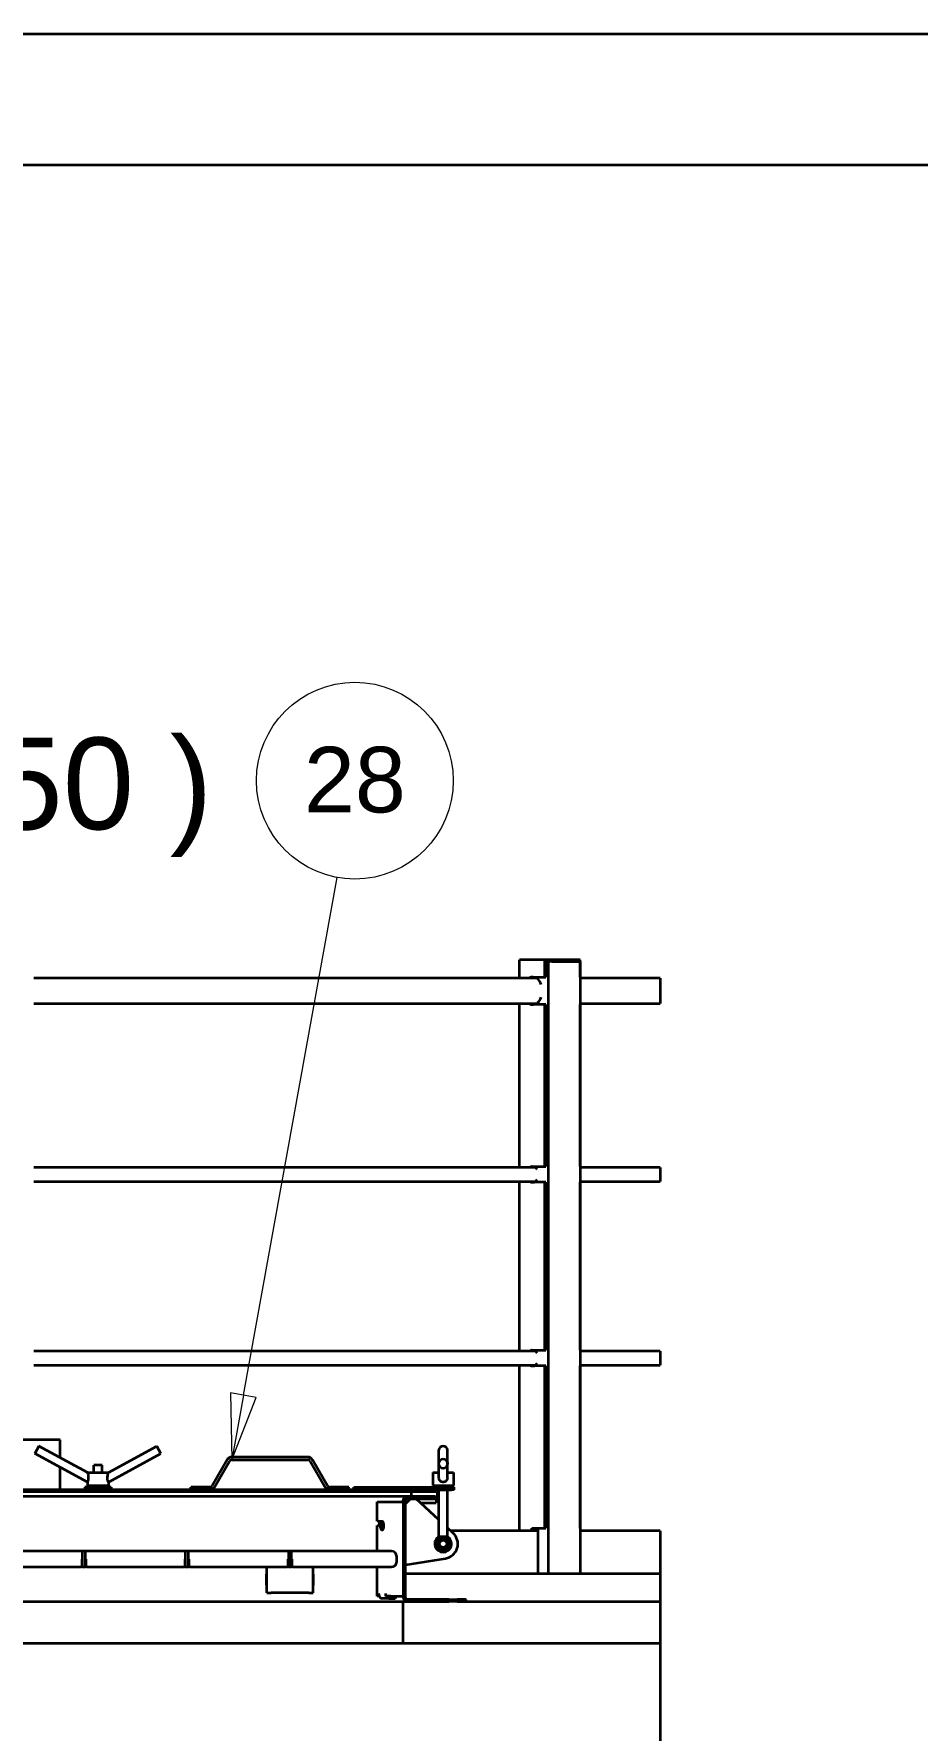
# Model space of a CAD drawing. Header units: millimetres. Extents: x 0 to 42050, y 0 to 29700.
# Drawn here: x 18618 to 20302, y 26467 to 29700 of the extents above; entities that cross this region are included whole.
import ezdxf

# ---------------------------------------------------------------- set-up
doc = ezdxf.new("R2010")
doc.units = ezdxf.units.MM
doc.header["$LTSCALE"] = 50
doc.layers.get('0').update_dxf_attribs({"lineweight": 18})
for name, color, linetype, lineweight in [('Border', 7, 'Continuous', 35), ('Hatch', 7, 'Continuous', 18), ('Symbol', 7, 'Continuous', 18), ('Visible', 7, 'Continuous', 35)]:
    doc.layers.add(name, color=color, linetype=linetype, lineweight=lineweight)
doc.styles.add('Label Text', font='arial.ttf')
doc.styles.add('Note Text', font='arial.ttf')
pattern_1 = [(219.7726, (0, 0), (101.5591, -122.0136), [])]
pattern_2 = [(129.77246, (0, 0), (-122.01384, -101.5588), [])]
pattern_3 = [(249.7727, (0, 0), (148.9596, -54.8871), [])]

# ---------------------------------------------------------------- blocks, each defined once
blk = doc.blocks.new('Borders Bigadan Border')
at = {"layer": 'Border'}
for p, q in [((0, 594), (841, 594)), ((836, 589), (20, 589))]:
    blk.add_line(p, q, dxfattribs=at)
blk = doc.blocks.new('Balloon7')
at = {"layer": 'Symbol'}
for p, q in [((380.354, 542.112), (383.934, 561.849)), ((379.862, 542.201), (379.908, 539.652)), ((380.846, 542.022), (379.862, 542.201)), ((380.354, 542.112), (379.908, 539.652)), ((379.908, 539.652), (380.846, 542.022))]:
    blk.add_line(p, q, dxfattribs=at)
at = {"layer": 'Symbol', "flags": 128}
blk.add_lwpolyline([(379.862, 542.201), (379.908, 539.652), (380.846, 542.022), (379.862, 542.201)], dxfattribs=at)
at = {"layer": 'Symbol'}
blk.add_circle((384.603, 565.537), 3.75, dxfattribs=at)
blk.add_solid([(379.862, 542.201), (379.908, 539.652), (380.846, 542.022), (379.862, 542.201)], dxfattribs=at)
at = {"layer": 'Symbol', "insert": (384.603, 565.558), "char_height": 2.5, "attachment_point": 5, "style": 'Note Text'}
blk.add_mtext('28', dxfattribs=at)

msp = doc.modelspace()

# ---------------------------------------------------------------- hatches: boundary and pattern name
at = {"layer": 'Hatch'}
h = msp.add_hatch(dxfattribs=at)
h.set_pattern_fill('ANSI31', color=256, scale=1270, angle=114.77241, style=0)
h.set_pattern_definition([(159.7724, (0, 0), (-54.8878, -148.95936), [])])
edge = h.paths.add_edge_path()
edge.add_ellipse((19398.44, 26975.17), major_axis=(0, 9.1), ratio=0.8790755, start_angle=0, end_angle=360)
h = msp.add_hatch(dxfattribs=at)
h.set_pattern_fill('ANSI31', color=256, scale=1270, angle=174.77261, style=0)
h.set_pattern_definition(pattern_1)
edge = h.paths.add_edge_path()
edge.add_line((17457.44, 26900.33), (17457.44, 26912.33))
edge.add_line((17457.44, 26912.33), (17457.44, 26919.33))
edge.add_ellipse((17460.44, 26919.33), major_axis=(-3, 0), ratio=1, start_angle=270, end_angle=360, ccw=False)
edge.add_line((17460.44, 26922.33), (17507.44, 26922.33))
edge.add_line((17507.44, 26922.33), (19337.44, 26922.33))
edge.add_line((19337.44, 26922.33), (19384.44, 26922.33))
edge.add_ellipse((19384.44, 26919.33), major_axis=(3, 0), ratio=1, start_angle=0, end_angle=90, ccw=False)
edge.add_line((19387.44, 26919.33), (19387.44, 26912.33))
edge.add_line((19387.44, 26912.33), (19387.44, 26900.33))
edge.add_line((19387.44, 26900.33), (19390.44, 26900.33))
edge.add_line((19390.44, 26900.33), (19390.44, 26919.33))
edge.add_ellipse((19384.44, 26919.33), major_axis=(6, 0), ratio=1, start_angle=0, end_angle=90)
edge.add_line((19384.44, 26925.33), (17460.44, 26925.33))
edge.add_ellipse((17460.44, 26919.33), major_axis=(-6, 0), ratio=1, start_angle=270, end_angle=360)
edge.add_line((17454.44, 26919.33), (17454.44, 26900.33))
edge.add_line((17454.44, 26900.33), (17457.44, 26900.33))
h = msp.add_hatch(dxfattribs=at)
h.set_pattern_fill('ANSI31', color=256, scale=1270, angle=204.77268, style=0)
h.set_pattern_definition(pattern_3)
edge = h.paths.add_edge_path()
edge.add_line((19382.44, 26912.33), (19330.44, 26912.33))
edge.add_ellipse((19330.44, 26904.33), major_axis=(0, 8), ratio=1, start_angle=0, end_angle=90)
edge.add_line((19322.44, 26904.33), (19322.44, 26720.33))
edge.add_ellipse((19330.44, 26720.33), major_axis=(0, -8), ratio=1, start_angle=270, end_angle=360)
edge.add_line((19330.44, 26712.33), (19409.44, 26712.33))
edge.add_line((19409.44, 26712.33), (19409.44, 26716.33))
edge.add_line((19409.44, 26716.33), (19330.44, 26716.33))
edge.add_ellipse((19330.44, 26720.33), major_axis=(-4, 0), ratio=1, start_angle=0, end_angle=90, ccw=False)
edge.add_line((19326.44, 26720.33), (19326.44, 26904.33))
edge.add_ellipse((19330.44, 26904.33), major_axis=(0, 4), ratio=1, start_angle=0, end_angle=90, ccw=False)
edge.add_line((19330.44, 26908.33), (19382.44, 26908.33))
edge.add_line((19382.44, 26908.33), (19382.44, 26912.33))
h = msp.add_hatch(dxfattribs=at)
h.set_pattern_fill('ANSI31', color=256, scale=1270, angle=84.77246, style=0)
h.set_pattern_definition(pattern_2)
h.paths.add_polyline_path([(19387.44, 26912.33), (19387.44, 26919.33), (19387.44, 26922.33), (19384.44, 26922.33), (19337.44, 26922.33), (19337.44, 26912.33), (19382.44, 26912.33)])
h = msp.add_hatch(dxfattribs=at)
h.set_pattern_fill('ANSI31', color=256, scale=1270, angle=84.77246, style=0)
h.set_pattern_definition(pattern_2)
h.paths.add_polyline_path([(18716.61, 26778.33), (18716.61, 26808.33), (18710.61, 26808.33), (18710.61, 26778.33)])
h = msp.add_hatch(dxfattribs=at)
h.set_pattern_fill('ANSI31', color=256, scale=1270, angle=174.77261, style=0)
h.set_pattern_definition(pattern_1)
h.paths.add_polyline_path([(18913.04, 26778.33), (18913.04, 26808.33), (18907.04, 26808.33), (18907.04, 26778.33)])
h = msp.add_hatch(dxfattribs=at)
h.set_pattern_fill('ANSI31', color=256, scale=1270, angle=99.77244, style=0)
h.set_pattern_definition([(144.77244, (0, 0), (-91.571, -129.6777), [])])
h.paths.add_polyline_path([(19109.44, 26778.33), (19109.44, 26808.33), (19103.44, 26808.33), (19103.44, 26778.33)])
h = msp.add_hatch(dxfattribs=at)
h.set_pattern_fill('ANSI31', color=256, scale=1270, angle=204.77268, style=0)
h.set_pattern_definition(pattern_3)
h.paths.add_polyline_path([(19425.44, 26716.33), (19425.44, 26712.33), (19442.44, 26712.33), (19442.44, 26716.33)])

# ---------------------------------------------------------------- linework, layer by layer
at = {"layer": 'Visible', "color": 9, "true_color": 0xc0c0c0}
for p, q in [((19591.62, 27935.33), (19543.98, 27935.33)), ((19543.98, 27900.48), (19543.98, 27935.33)), ((19659.82, 27935.33), (19591.62, 27935.33)), ((19591.62, 27935.33), (19591.62, 27902.33)), ((19593.89, 27932.33), (19593.89, 27902.33)), ((19595.41, 27932.33), (19593.89, 27932.33)), ((19595.41, 27932.33), (19598.67, 27932.33)), ((19598.67, 27932.33), (19598.67, 26765.33)), ((19605.49, 27932.33), (19598.67, 27932.33)), ((19605.49, 27932.33), (19652.47, 27932.33)), ((19652.47, 27932.33), (19659.29, 27932.33)), ((19659.29, 27932.33), (19659.29, 26765.33)), ((19659.82, 27902.33), (19659.82, 27935.33)), ((19576.92, 27900.48), (18618.47, 27900.48)), ((19567.8, 27902.33), (19591.62, 27902.33)), ((19574.83, 27902.33), (19578.77, 27898.84)), ((19591.62, 27902.33), (19593.89, 27902.33)), ((19659.29, 27902.33), (19659.82, 27902.33)), ((19811.78, 27900.48), (19659.29, 27900.48)), ((19811.78, 27900.48), (19811.78, 27852.18)), ((18618.47, 27852.18), (19576.57, 27852.18)), ((19543.98, 27539.78), (19543.98, 27852.18)), ((19591.62, 27850.33), (19567.8, 27850.33)), ((19591.62, 27850.33), (19591.62, 27541.33)), ((19593.89, 27850.33), (19591.62, 27850.33)), ((19593.89, 27850.33), (19593.89, 27541.33)), ((19659.29, 27852.18), (19811.78, 27852.18)), ((19659.82, 27850.33), (19659.29, 27850.33)), ((19659.82, 27541.33), (19659.82, 27850.33)), ((19574.66, 27539.78), (18618.47, 27539.78)), ((18618.47, 27512.88), (19574.62, 27512.88)), ((19543.98, 27189.78), (19543.98, 27512.88)), ((19567.8, 27541.33), (19591.62, 27541.33)), ((19591.62, 27511.33), (19567.8, 27511.33)), ((19572.91, 27541.33), (19575.18, 27539.32)), ((19591.62, 27541.33), (19593.89, 27541.33)), ((19591.62, 27511.33), (19591.62, 27191.33)), ((19593.89, 27511.33), (19591.62, 27511.33)), ((19593.89, 27511.33), (19593.89, 27191.33)), ((19659.29, 27541.33), (19659.82, 27541.33)), ((19811.78, 27539.78), (19659.29, 27539.78)), ((19659.29, 27512.88), (19811.78, 27512.88)), ((19659.82, 27511.33), (19659.29, 27511.33)), ((19659.82, 27191.33), (19659.82, 27511.33)), ((19811.78, 27539.78), (19811.78, 27512.88)), ((19574.66, 27189.78), (18618.47, 27189.78)), ((19567.8, 27191.33), (19591.62, 27191.33)), ((19572.91, 27191.33), (19575.18, 27189.32)), ((19591.62, 27191.33), (19593.89, 27191.33)), ((19659.29, 27191.33), (19659.82, 27191.33)), ((19811.78, 27189.78), (19659.29, 27189.78)), ((19811.78, 27189.78), (19811.78, 27162.88)), ((18618.47, 27162.88), (19574.62, 27162.88)), ((19543.98, 26847.33), (19543.98, 27162.88)), ((19591.62, 27161.33), (19567.8, 27161.33)), ((19591.62, 27161.33), (19591.62, 26852.33)), ((19593.89, 27161.33), (19591.62, 27161.33)), ((19593.89, 27161.33), (19593.89, 26852.33)), ((19659.29, 27162.88), (19811.78, 27162.88)), ((19659.82, 27161.33), (19659.29, 27161.33)), ((19659.82, 26852.33), (19659.82, 27161.33)), ((19579.09, 26847.33), (19412.63, 26847.33)), ((19567.47, 26847.33), (19567.47, 26852.33)), ((19567.47, 26852.33), (19591.62, 26852.33)), ((19569.75, 26852.33), (19569.75, 26847.33)), ((19579.09, 26852.33), (19579.09, 26765.33)), ((19591.62, 26852.33), (19593.89, 26852.33)), ((19659.29, 26852.33), (19659.82, 26852.33)), ((19811.78, 26847.33), (19659.29, 26847.33)), ((19811.78, 26847.33), (19811.78, 26765.33)), ((17817.44, 26712.33), (19322.44, 26712.33)), ((19322.44, 26712.33), (19330.44, 26712.33)), ((19322.44, 26632.33), (19322.44, 26712.33)), ((19442.44, 26712.33), (19811.78, 26712.33)), ((19811.78, 26712.33), (19811.78, 26632.33)), ((19322.44, 26632.33), (17817.44, 26632.33)), ((19811.78, 26632.33), (19322.44, 26632.33)), ((19811.78, 26632.33), (19811.78, 26112.33))]:
    msp.add_line(p, q, dxfattribs=at)
at = {"layer": 'Visible'}
for p, q in [((18668.44, 27020.33), (18568.44, 27020.33)), ((18628.07, 27008.33), (18620.44, 26994.26)), ((18720.44, 26940.04), (18620.44, 26994.26)), ((18720.44, 26958.24), (18628.07, 27008.33)), ((18668.44, 26986.44), (18668.44, 27020.33)), ((18760.44, 26958.24), (18852.81, 27008.33)), ((18760.44, 26940.04), (18860.44, 26994.26)), ((18860.44, 26994.26), (18852.81, 27008.33)), ((19390.44, 26975.17), (19390.44, 27001.3)), ((19406.44, 26975.17), (19406.44, 27001.3)), ((18668.44, 26925.33), (18668.44, 26968.23)), ((18748.44, 26972.33), (18732.44, 26972.33)), ((18732.44, 26958.33), (18732.44, 26972.33)), ((18748.44, 26958.33), (18748.44, 26972.33)), ((18986.73, 26982.59), (18958, 26932.83)), ((18962.33, 26930.33), (18991.06, 26980.09)), ((19140.49, 26987.59), (18995.39, 26987.59)), ((18995.39, 26982.59), (19140.49, 26982.59)), ((19144.82, 26980.09), (19173.55, 26930.33)), ((19177.88, 26932.83), (19149.15, 26982.59)), ((19390.44, 26948.23), (19390.44, 26975.17)), ((19406.44, 26948.23), (19406.44, 26975.17)), ((18765.44, 26930.33), (18715.44, 26930.33)), ((18715.44, 26930.33), (18715.44, 26925.33)), ((18720.44, 26958.33), (18760.44, 26958.33)), ((18720.44, 26958.33), (18720.44, 26958.24)), ((18720.44, 26940.04), (18720.44, 26933.33)), ((18720.44, 26933.33), (18760.44, 26933.33)), ((18725.44, 26930.33), (18725.44, 26933.33)), ((18755.44, 26930.33), (18755.44, 26933.33)), ((18760.44, 26958.33), (18760.44, 26958.24)), ((18760.44, 26940.04), (18760.44, 26933.33)), ((18765.44, 26930.33), (18765.44, 26925.33)), ((18953.67, 26930.33), (18917.44, 26930.33)), ((18917.44, 26925.33), (18917.44, 26930.33)), ((19218.44, 26930.33), (19182.21, 26930.33)), ((19218.44, 26925.33), (19218.44, 26930.33)), ((19228.44, 26925.33), (19228.44, 26930.33)), ((19228.44, 26930.33), (19414.44, 26930.33)), ((19378.44, 26958.33), (19390.44, 26958.33)), ((19378.44, 26958.33), (19378.44, 26933.33)), ((19378.44, 26933.33), (19418.44, 26933.33)), ((19383.44, 26930.33), (19383.44, 26933.33)), ((19406.44, 26958.33), (19418.44, 26958.33)), ((19413.44, 26930.33), (19413.44, 26933.33)), ((19419.44, 26930.33), (19414.44, 26930.33)), ((19418.44, 26958.33), (19418.44, 26933.33)), ((19419.44, 26925.33), (19419.44, 26930.33)), ((19384.44, 26925.33), (17460.44, 26925.33)), ((17460.44, 26922.33), (19384.44, 26922.33)), ((19330.44, 26912.33), (17514.44, 26912.33)), ((19272.54, 26902.33), (19275.32, 26902.33)), ((19272.54, 26865.33), (19272.54, 26902.33)), ((19275.32, 26902.33), (19288.79, 26902.33)), ((19288.79, 26902.33), (19297.97, 26902.33)), ((19297.97, 26902.33), (19322.44, 26902.33)), ((19322.44, 26904.33), (19322.44, 26720.33)), ((19336.44, 26908.33), (19326.44, 26898.33)), ((19326.44, 26720.33), (19326.44, 26904.33)), ((19326.44, 26900.33), (19328.44, 26900.33)), ((19382.44, 26912.33), (19330.44, 26912.33)), ((19330.44, 26908.33), (19382.44, 26908.33)), ((19387.44, 26922.33), (19337.44, 26922.33)), ((19337.44, 26922.33), (19337.44, 26912.33)), ((19337.44, 26912.33), (19387.44, 26912.33)), ((19390.44, 26867.78), (19347.01, 26907.8)), ((19355.12, 26900.33), (19385.32, 26900.33)), ((19382.44, 26908.33), (19382.44, 26912.33)), ((19384.44, 26925.33), (19414.44, 26925.33)), ((19385.32, 26912.33), (19385.32, 26900.33)), ((19387.44, 26912.33), (19387.44, 26922.33)), ((19387.44, 26919.33), (19387.44, 26900.33)), ((19387.44, 26900.33), (19390.44, 26900.33)), ((19390.44, 26919.33), (19390.44, 26925.33)), ((19390.44, 26900.33), (19390.44, 26919.33)), ((19390.44, 26836.18), (19390.44, 26900.33)), ((19406.44, 26836.18), (19406.44, 26925.33)), ((19419.44, 26925.33), (19414.44, 26925.33)), ((19275.32, 26865.33), (19272.54, 26865.33)), ((19275.32, 26865.33), (19282.05, 26865.33)), ((19277.17, 26861.33), (19277.17, 26865.33)), ((19281.04, 26865.33), (19281.04, 26861.33)), ((19283.56, 26848.94), (19283.56, 26864.72)), ((19272.54, 26857.33), (19275.32, 26857.33)), ((19272.54, 26808.33), (19272.54, 26857.33)), ((19278.52, 26857.33), (19275.32, 26857.33)), ((19281.35, 26857.33), (19278.52, 26857.33)), ((19279.23, 26852.33), (19279.23, 26856.33)), ((19282.05, 26856.33), (19282.05, 26852.33)), ((19284.88, 26861.33), (19284.88, 26852.33)), ((19390.44, 26836.18), (19406.44, 26836.18)), ((19417.41, 26842.92), (19406.44, 26853.03)), ((18710.61, 26808.33), (18520.24, 26808.33)), ((18716.61, 26808.33), (18710.61, 26808.33)), ((18710.61, 26808.33), (18710.61, 26778.33)), ((18716.61, 26778.33), (18716.61, 26808.33)), ((18907.04, 26808.33), (18716.61, 26808.33)), ((18913.04, 26808.33), (18907.04, 26808.33)), ((18907.04, 26808.33), (18907.04, 26778.33)), ((19103.44, 26808.33), (18913.04, 26808.33)), ((18913.04, 26778.33), (18913.04, 26808.33)), ((19109.44, 26808.33), (19103.44, 26808.33)), ((19103.44, 26808.33), (19103.44, 26778.33)), ((19109.44, 26778.33), (19109.44, 26808.33)), ((19299.94, 26808.33), (19109.44, 26808.33)), ((18520.74, 26778.33), (18708.11, 26778.33)), ((18710.11, 26780.33), (18710.11, 26793.33)), ((18710.11, 26793.33), (18710.61, 26793.33)), ((18710.61, 26778.33), (18716.61, 26778.33)), ((18716.61, 26793.33), (18717.11, 26793.33)), ((18717.11, 26793.33), (18717.11, 26780.33)), ((18719.11, 26778.33), (18904.54, 26778.33)), ((18906.54, 26780.33), (18906.54, 26793.33)), ((18906.54, 26793.33), (18907.04, 26793.33)), ((18907.04, 26778.33), (18913.04, 26778.33)), ((18913.04, 26793.33), (18913.54, 26793.33)), ((18913.54, 26793.33), (18913.54, 26780.33)), ((18915.54, 26778.33), (19100.94, 26778.33)), ((19062.44, 26728.83), (19062.44, 26778.33)), ((19103.44, 26778.83), (19102.26, 26778.83)), ((19102.94, 26780.33), (19102.94, 26793.33)), ((19102.94, 26793.33), (19103.44, 26793.33)), ((19103.44, 26778.33), (19109.44, 26778.33)), ((19109.44, 26793.33), (19109.94, 26793.33)), ((19110.62, 26778.83), (19109.44, 26778.83)), ((19109.94, 26793.33), (19109.94, 26780.33)), ((19111.94, 26778.33), (19299.94, 26778.33)), ((19150.44, 26728.83), (19150.44, 26778.33)), ((19272.54, 26722.33), (19272.54, 26778.33)), ((19309.94, 26788.33), (19309.94, 26798.33)), ((19326.44, 26782.33), (19402.91, 26794.69)), ((19061.94, 26764.33), (19062.44, 26764.33)), ((19061.94, 26743.33), (19061.94, 26764.33)), ((19062.44, 26743.33), (19061.94, 26743.33)), ((19150.44, 26764.33), (19150.94, 26764.33)), ((19150.94, 26743.33), (19150.44, 26743.33)), ((19150.94, 26764.33), (19150.94, 26743.33)), ((19811.78, 26765.33), (19326.44, 26765.33)), ((19811.78, 26765.33), (19811.78, 26712.33)), ((19062.44, 26728.83), (19070.44, 26728.83)), ((19142.44, 26728.83), (19070.44, 26728.83)), ((19142.44, 26728.83), (19150.44, 26728.83)), ((19275.32, 26722.33), (19272.54, 26722.33)), ((19275.32, 26722.33), (19275.32, 26727.83)), ((19276.56, 26722.33), (19275.32, 26722.33)), ((19295.51, 26718.33), (19282.04, 26718.33)), ((19288.79, 26727.83), (19288.79, 26722.33)), ((19297.97, 26722.33), (19288.79, 26722.33)), ((19295.51, 26722.33), (19306.47, 26722.33)), ((19295.51, 26718.33), (19306.47, 26718.33)), ((19297.97, 26722.33), (19322.44, 26722.33)), ((19306.47, 26722.33), (19307.64, 26722.33)), ((19307.64, 26718.33), (19306.47, 26718.33)), ((19307.64, 26722.33), (19307.64, 26718.33)), ((19409.44, 26716.33), (19330.44, 26716.33)), ((19330.44, 26712.33), (19409.44, 26712.33)), ((19409.44, 26712.33), (19409.44, 26716.33)), ((19409.44, 26716.33), (19425.44, 26716.33)), ((19425.44, 26712.33), (19409.44, 26712.33)), ((19425.44, 26716.33), (19425.44, 26712.33)), ((19442.44, 26716.33), (19425.44, 26716.33)), ((19425.44, 26712.33), (19442.44, 26712.33)), ((19442.44, 26712.33), (19442.44, 26716.33))]:
    msp.add_line(p, q, dxfattribs=at)
for radius in [13.56, 11.58, 8.9, 8, 7]:
    msp.add_circle((19398.44, 26822.33), radius, dxfattribs=at)
for centre, radius, start, end in [((18995.39, 26977.59), 10, 90, 150), ((18995.39, 26977.59), 5, 90, 150), ((19140.49, 26977.59), 10, 30, 90), ((19140.49, 26977.59), 5, 30, 90), ((18953.67, 26935.33), 5, 270, 330), ((18953.67, 26935.33), 10, 270, 330), ((19182.21, 26935.33), 10, 210, 270), ((19182.21, 26935.33), 5, 210, 270), ((19330.44, 26904.33), 8, 90, 180), ((19330.44, 26904.33), 4, 90, 180), ((19345.66, 26906.33), 2, 47.33659, 90), ((19384.44, 26919.33), 6, 0, 90), ((19384.44, 26919.33), 3, 0, 90), ((19398.44, 26822.33), 16, 120, 60), ((19398.44, 26822.33), 28, 279.18077, 47.33659), ((19299.94, 26798.33), 10, 0, 90), ((18708.11, 26780.33), 2, 270, 0), ((18719.11, 26780.33), 2, 180, 270), ((18904.54, 26780.33), 2, 270, 0), ((18915.54, 26780.33), 2, 180, 270), ((19100.94, 26780.33), 2, 270, 0), ((19111.94, 26780.33), 2, 180, 270), ((19299.94, 26788.33), 10, 270, 0), ((19330.44, 26720.33), 8, 180, 270), ((19330.44, 26720.33), 4, 180, 270)]:
    msp.add_arc(centre, radius, start, end, dxfattribs=at)
at = {"layer": 'Visible', "color": 9, "true_color": 0xc0c0c0}
for centre, major_axis, start_param, end_param in [((19567.8, 27876.33), (0, 26), 0, 0.3795103), ((19570.07, 27876.33), (0, 26), 0, 0.3795103), ((19570.28, 27876.33), (0, -26), 2.0436914, 2.6179939), ((19567.8, 27876.33), (0, -26), 5.903675, 6.2831853), ((19570.07, 27876.33), (0, -26), 5.903675, 6.2831853), ((19570.28, 27876.33), (0, -26), 5.903675, 7.3810866), ((19572.56, 27876.33), (0, -26), 5.903675, 6.2161389), ((19567.8, 27526.33), (0, 15), 0, 0.4586146), ((19567.8, 27526.33), (0, -15), 5.8245707, 6.2831853), ((19570.07, 27526.33), (0, 15), 0, 0.4586146), ((19570.07, 27526.33), (0, -15), 5.8245707, 6.2831853), ((19570.28, 27526.33), (0, -15), 5.8245707, 7.1623463), ((19572.56, 27526.33), (0, -15), 5.8245707, 6.1667959), ((19570.28, 27526.33), (0, -15), 2.2624317, 2.6179939), ((19567.8, 27176.33), (0, 15), 0, 0.4586146), ((19570.07, 27176.33), (0, 15), 0, 0.4586146), ((19570.28, 27176.33), (0, -15), 2.2624317, 2.6179939), ((19567.8, 27176.33), (0, -15), 5.8245707, 6.2831853), ((19570.07, 27176.33), (0, -15), 5.8245707, 6.2831853), ((19570.28, 27176.33), (0, -15), 5.8245707, 7.1623463), ((19572.56, 27176.33), (0, -15), 5.8245707, 6.1667959)]:
    msp.add_ellipse(centre, major_axis=major_axis, ratio=0.6525304, start_param=start_param, end_param=end_param, dxfattribs=at)
at = {"layer": 'Visible'}
for centre, major_axis, ratio, start_param, end_param in [((19398.44, 27001.3), (-8, 0), 0.8790755, 3.1415927, 6.2831853), ((19282.05, 26861.33), (0, 4), 0.7071068, 4.712389, 6.2831853), ((19276.14, 26861.33), (0, -4), 0.258819, 0, 1.5707963), ((19278.52, 26856.33), (0, 1), 0.7071068, 4.712389, 6.2831853), ((19282.05, 26852.33), (0, -4), 0.7071068, 4.712389, 7.8539816), ((19280, 26861.33), (0, -4), 0.258819, 0, 1.5707963), ((19281.35, 26856.33), (0, 1), 0.7071068, 4.712389, 6.2831853), ((19284.88, 26852.33), (0, -4), 0.7071068, 4.712389, 5.7595865), ((19282.04, 26727.83), (0, 9.5), 0.7071068, 1.5707963, 2.1882317), ((19282.04, 26727.83), (0, -9.5), 0.7071068, 5.3298243, 6.2831853), ((19295.51, 26727.83), (0, -9.5), 0.7071068, 5.3298243, 6.2831853), ((19295.51, 26727.83), (0, -5.5), 0.7071068, 6.2809499, 6.2831853)]:
    msp.add_ellipse(centre, major_axis=major_axis, ratio=ratio, start_param=start_param, end_param=end_param, dxfattribs=at)
msp.add_ellipse((19398.44, 26975.17), major_axis=(0, 9.1), ratio=0.8790755, dxfattribs=at)
for points, knots in [([(18720.44, 26958.24), (18720.44, 26958.24), (18720.46, 26958.16), (18720.55, 26957.86), (18720.61, 26957.64), (18720.85, 26956.79), (18721.06, 26955.98), (18721.47, 26954.2), (18721.69, 26953.08), (18722.01, 26950.69), (18722.11, 26949.42), (18722.11, 26947.16), (18722.03, 26946.01), (18721.7, 26943.91), (18721.47, 26942.96), (18721.04, 26941.55), (18720.82, 26940.98), (18720.52, 26940.22), (18720.44, 26940.04), (18720.44, 26940.04)], [1.3676178, 1.3676178, 1.3676178, 1.3676178, 1.5312304, 1.5312304, 1.6948429, 1.6948429, 2.0220679, 2.0220679, 2.3786518, 2.3786518, 2.7352357, 2.7352357, 3.0571869, 3.0571869, 3.3791381, 3.3791381, 3.6795715, 3.6795715, 3.9800049, 3.9800049, 3.9800049, 3.9800049]), ([(18758.77, 26948.23), (18758.77, 26949.42), (18758.87, 26950.69), (18759.19, 26953.08), (18759.41, 26954.2), (18759.82, 26955.98), (18760.03, 26956.79), (18760.26, 26957.64), (18760.33, 26957.86), (18760.42, 26958.16), (18760.44, 26958.24), (18760.44, 26958.24)], [0, 0, 0, 0, 0.3565839, 0.3565839, 0.7131678, 0.7131678, 1.0403928, 1.0403928, 1.2040053, 1.2040053, 1.3676178, 1.3676178, 1.3676178, 1.3676178]), ([(18760.44, 26940.04), (18760.44, 26940.04), (18760.36, 26940.22), (18760.05, 26940.98), (18759.84, 26941.55), (18759.41, 26942.96), (18759.17, 26943.91), (18758.85, 26946.01), (18758.77, 26947.16), (18758.77, 26948.23)], [3.9800049, 3.9800049, 3.9800049, 3.9800049, 4.2804383, 4.2804383, 4.5808717, 4.5808717, 4.9028228, 4.9028228, 5.224774, 5.224774, 5.224774, 5.224774]), ([(19406.44, 26948.23), (19406.44, 26947.16), (19406.26, 26946.01), (19405.45, 26943.91), (19404.82, 26942.96), (19403.37, 26941.55), (19402.47, 26940.98), (19400.51, 26940.22), (19399.44, 26940.04), (19397.44, 26940.04), (19396.37, 26940.22), (19394.41, 26940.98), (19393.51, 26941.55), (19392.05, 26942.96), (19391.42, 26943.91), (19390.62, 26946.01), (19390.44, 26947.16), (19390.44, 26948.23)], [2.7352357, 2.7352357, 2.7352357, 2.7352357, 3.0571869, 3.0571869, 3.3791381, 3.3791381, 3.6795715, 3.6795715, 3.9800049, 3.9800049, 4.2804383, 4.2804383, 4.5808717, 4.5808717, 4.9028228, 4.9028228, 5.224774, 5.224774, 5.224774, 5.224774]), ([(19322.44, 26904.33), (19322.44, 26906.07), (19322.84, 26907.46), (19323.62, 26908.75), (19323.77, 26908.96), (19324.34, 26909.68), (19324.82, 26910.11), (19325.33, 26910.48)], [0, 0, 0, 0, 0.27672696, 0.27672696, 0.33663418, 0.33663418, 0.49173782, 0.49173782, 0.49173782, 0.49173782]), ([(19322.44, 26720.33), (19322.44, 26718.59), (19322.84, 26717.2), (19323.62, 26715.91), (19323.77, 26715.7), (19324.34, 26714.98), (19324.82, 26714.54), (19325.33, 26714.17)], [0, 0, 0, 0, 0.27672696, 0.27672696, 0.33663418, 0.33663418, 0.49173782, 0.49173782, 0.49173782, 0.49173782])]:
    msp.add_open_spline(points, degree=3, knots=knots, dxfattribs=at)
for points in [[(19392.65, 26832.36), (19389.96, 26830.81), (19386.86, 26829.02)], [(19398.44, 26835.7), (19395.34, 26833.91), (19392.65, 26832.36)], [(19404.23, 26832.36), (19401.54, 26833.91), (19398.44, 26835.7)], [(19410.02, 26829.02), (19406.92, 26830.81), (19404.23, 26832.36)], [(19386.86, 26829.02), (19386.86, 26825.43), (19386.86, 26822.33)], [(19386.86, 26822.33), (19386.86, 26819.22), (19386.86, 26815.64)], [(19386.86, 26815.64), (19389.96, 26813.85), (19392.65, 26812.3)], [(19392.65, 26812.3), (19395.34, 26810.74), (19398.44, 26808.95)], [(19398.44, 26808.95), (19401.54, 26810.74), (19404.23, 26812.3)], [(19404.23, 26812.3), (19406.92, 26813.85), (19410.02, 26815.64)], [(19410.02, 26822.33), (19410.02, 26825.43), (19410.02, 26829.02)], [(19410.02, 26815.64), (19410.02, 26819.22), (19410.02, 26822.33)]]:
    msp.add_rational_spline(points, [1, 1.0379548493, 1], degree=2, dxfattribs=at)

# ---------------------------------------------------------------- block references
at = {"xscale": 50, "yscale": 50, "zscale": 50}
msp.add_blockref('Borders Bigadan Border', (0, 0), dxfattribs=at)
at = {"layer": 'Symbol', "xscale": 50, "yscale": 50, "zscale": 50}
msp.add_blockref('Balloon7', (0, 0), dxfattribs=at)

# ---------------------------------------------------------------- texts
at = {"layer": 'Symbol', "insert": (17573.14, 28131.4), "char_height": 175, "attachment_point": 7, "style": 'Label Text'}
msp.add_mtext('B-B ( 1 : 50 )', dxfattribs=at)

doc.saveas('drawing.dxf')
